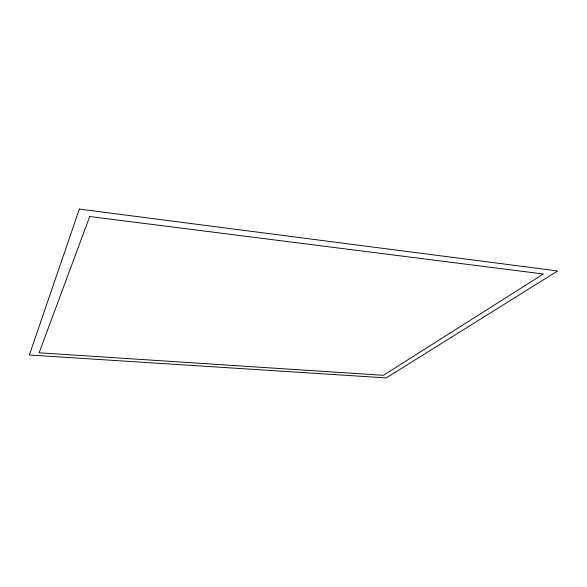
<?xml version="1.0" encoding="UTF-8"?>
<svg xmlns="http://www.w3.org/2000/svg" width="587" height="587" viewBox="0 0 587 587"><rect width="100%" height="100%" fill="white"/><g stroke="black" fill="none" stroke-linecap="round" stroke-linejoin="round"><path stroke-width="0.88" d="M79.362 209.089L29.35 355.003L386.283 377.911L557.65 270.959L79.362 209.089M89.73 216.522L39.124 352.787L383.428 375.313L543.335 273.99L89.73 216.522"/></g></svg>
